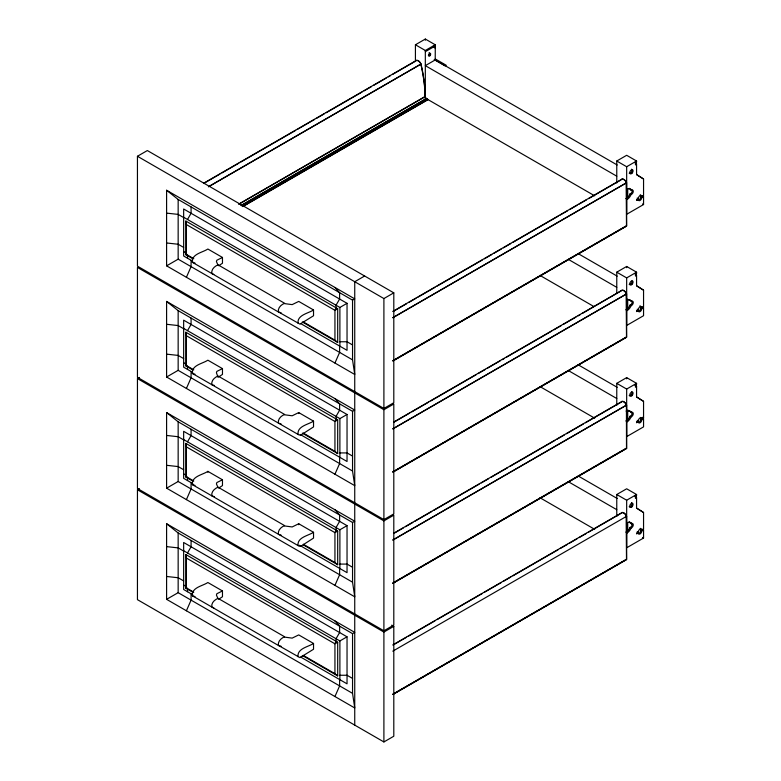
<?xml version="1.0" encoding="UTF-8"?>
<svg xmlns="http://www.w3.org/2000/svg" width="781" height="781" viewBox="0 0 781 781"><rect width="100%" height="100%" fill="white"/><g stroke="black" fill="none" stroke-linecap="round" stroke-linejoin="round"><path stroke-width="1.17" d="M218.036 377.262L216.425 372.771L216.845 371.395L222.468 368.622L222.468 374.411L218.719 376.891M425.323 98.679L425.333 98.055L426.406 98.679L241.183 205.618M435.281 47.573L435.222 60.03M630.335 189.832L630.482 189.724A2.47 1.425 -60 0 1 632.22 191.003A2.47 1.425 -60 0 1 630.033 193.952L629.955 194.049A6.18 3.563 -60 0 1 626.177 198.755L627.221 199.36A6.18 3.563 -60 0 0 630.999 194.654L631.028 194.557A2.47 1.425 -60 0 0 633.254 191.609A2.47 1.425 -60 0 0 631.526 190.32L629.955 189.012A6.18 3.563 -60 0 0 629.261 188.367M631.995 301.027A2.47 1.425 -60 0 1 631.868 303.331A2.47 1.425 -60 0 1 630.033 305.117L629.955 305.215A6.18 3.563 -60 0 1 626.177 309.92L627.221 310.526A6.18 3.563 -60 0 0 630.999 305.82L631.028 305.722A2.47 1.425 -60 0 0 633.254 302.774A2.47 1.425 -60 0 0 631.526 301.486L629.955 300.177A6.18 3.563 -60 0 0 629.261 299.533M631.722 411.929A2.47 1.425 -60 0 1 631.995 414.203A2.47 1.425 -60 0 1 630.033 416.283L629.955 416.38A6.18 3.563 -60 0 1 626.177 421.086L627.221 421.691A6.18 3.563 -60 0 0 630.999 416.986L631.028 416.888A2.47 1.425 -60 0 0 633.254 413.94A2.47 1.425 -60 0 0 631.526 412.651L629.955 411.343A6.18 3.563 -60 0 0 627.309 410.523M630.335 523.329L630.482 523.221A2.47 1.425 -60 0 1 632.22 524.5A2.47 1.425 -60 0 1 630.033 527.448L629.955 527.546A6.18 3.563 -60 0 1 626.177 532.251L627.221 532.857A6.18 3.563 -60 0 0 630.999 528.151L631.028 528.054A2.47 1.425 -60 0 0 633.254 525.105A2.47 1.425 -60 0 0 631.526 523.817L629.955 522.509A6.18 3.563 -60 0 0 629.261 521.864M186.405 277.284L191.081 266.643L191.081 260.288M186.405 388.45L191.081 377.809L191.081 371.453M186.405 499.615L191.081 488.974L191.081 482.619M186.405 610.781L191.081 600.14L191.081 593.785M334.942 363.038L339.618 352.397L339.618 346.042M334.942 474.204L339.618 463.563L339.618 457.207M334.942 585.369L339.618 574.728L339.618 568.373M334.942 696.535L339.618 685.894L339.618 679.538M187.508 219.471L191.081 213.281L191.081 206.926M187.508 330.636L191.081 324.447L191.081 318.092M187.508 441.802L191.081 435.613L191.081 429.257M187.508 552.968L191.081 546.778L191.081 540.423M415.658 61.084L415.941 60.791A4.247 2.45 60 0 1 420.559 63.446L420.852 64.101A138.374 79.896 60 0 1 425.089 94.931L425.147 96.668M621.246 179.806L621.53 179.484A4.247 2.45 60 0 1 626.147 182.149L626.499 225.953L392.872 360.842M621.246 513.302L621.53 512.98A4.247 2.45 60 0 1 626.147 515.645L626.499 559.45L392.872 694.338M218.719 265.725L222.468 263.246L222.468 257.457L207.863 249.022C202.64 252.566 191.404 253.913 192.37 262.299L278.466 312L281.111 312.79M218.719 488.057L222.468 485.577L222.468 479.788L207.863 471.353C202.64 474.897 191.404 476.244 192.37 484.63L298.947 546.085L300.685 546.358L313.532 538.089L313.532 532.3L298.732 523.748L292.162 526.95L284.596 525.955M218.719 599.222L222.468 596.743L222.468 590.953L207.863 582.519C202.64 586.062 191.404 587.41 192.37 595.796L278.466 645.496L281.111 646.287M137.446 156.268L147.345 150.548L393.8 292.846L393.8 402.732L383.901 408.453L137.446 266.165L137.446 156.268L383.901 298.557L393.8 292.846M415.424 61.562L415.424 44.771L425.323 39.05L435.222 44.771L435.222 45.972L425.323 51.683M415.424 44.771L425.323 50.482L435.222 44.771M203.968 183.057L415.502 60.938A4.481 2.587 60 0 1 418.245 60.684A4.481 2.587 60 0 1 420.998 64.11A138.696 80.072 60 0 1 425.255 95.018L425.303 96.59A1.552 0.898 60 0 0 426.406 98.494L428.056 99.636L242.832 206.574M204.134 183.213L219.92 174.104M222.019 172.884L238.859 163.161M240.968 161.95L295.687 130.359M297.795 129.138L314.636 119.415M316.735 118.204L324.105 113.948M326.204 112.737L361.993 92.08M364.092 90.86L371.463 86.603M373.562 85.393L386.195 78.1M388.303 76.889L390.402 75.669M392.511 74.459L414.613 61.699M209.318 186.229L420.852 64.101M208.41 186.844L420.998 64.11M238.869 204.046L425.137 96.502M238.879 204.212L425.303 96.59M240.968 205.501L426.406 98.494M242.13 206.164L427.353 99.226M242.832 206.379L428.056 99.441M166.597 265.843L178.156 259.175L178.156 199.467L166.597 190.252L166.597 265.843L354.74 374.47L352.543 359.856L352.543 300.148L354.74 298.879L166.597 190.252M192.77 258.726L185.858 254.733L186.405 254.411L186.405 224.557L185.858 221.062L337.685 308.72L337.685 342.39L302.325 321.977M137.446 378.6L383.901 520.888L393.8 515.177L393.8 625.064L383.901 630.784L137.446 488.496L137.446 378.6L139.428 377.457M166.597 377.008L178.156 370.34L178.156 310.633L166.597 301.417L166.597 377.008L354.74 485.636L352.543 471.021L352.543 411.314L354.74 410.045L166.597 301.417M192.77 369.891L185.858 365.899L186.405 365.576L186.405 335.723L185.858 332.228L337.685 419.885L337.685 453.556L302.325 433.143M364.649 276.005L354.74 281.726L354.74 391.623M337.685 308.72L334.942 310.311L334.942 340.165L337.685 342.39M183.652 217.255L339.891 307.45L347.037 303.321L347.037 350.327L300.636 323.539M616.765 182.959L616.765 161.013L626.665 155.292L636.574 161.013L636.574 162.214L635.324 162.79L636.564 164.098L636.574 174.583L643.554 179.015L643.554 195.562L641.806 196.578L640.762 195.972A2.47 1.425 -60 0 0 640.244 194.85M616.765 161.013L626.665 166.734L636.574 161.013M392.716 311.482L621.09 179.63A4.481 2.587 60 0 1 623.843 179.376A4.481 2.587 60 0 1 626.596 182.813L626.665 226.051L393.038 360.939M393.927 311.043L406.55 303.75M408.658 302.54L416.019 298.283M418.128 297.063L434.968 287.349M437.067 286.129L482.326 260.005M484.425 258.784L491.796 254.538M493.904 253.317L501.265 249.071M503.374 247.85L510.735 243.604M512.844 242.383L558.093 216.259M560.202 215.039L567.572 210.792M569.671 209.572L577.042 205.325M579.141 204.105L586.511 199.848M588.62 198.638L620.192 180.411M392.794 317.662L626.43 182.774M392.96 317.691L626.596 182.813M626.089 198.472L627.221 199.292L626.665 199.614L626.665 214.297L643.554 204.544L643.554 196.392L642.519 195.797L640.762 196.802A2.47 1.425 -60 0 1 639.678 199.292A2.47 1.425 -60 0 1 637.774 199.956M641.806 196.578A2.47 1.425 -60 0 0 640.059 195.572A2.47 1.425 -60 0 0 638.311 198.599L636.574 199.594L636.574 200.434L638.311 199.428A2.47 1.425 -60 0 0 640.059 200.434A2.47 1.425 -60 0 0 641.806 197.408L643.554 196.392M391.72 625.132L393.8 626.342L393.8 736.229L383.901 741.95L137.446 599.662L137.446 489.765L139.428 488.623M166.597 488.174L178.156 481.506L178.156 421.799L166.597 412.583L166.597 488.174L354.74 596.801L352.543 582.187L352.543 522.479L354.74 521.21L166.597 412.583M192.77 481.057L185.858 477.064L186.405 476.742L186.405 446.888L185.858 443.393L337.685 531.051L337.685 564.722L303.379 544.913M392.872 360.646L626.499 225.768M337.685 419.885L334.942 421.476L334.942 451.33L337.685 453.556M183.652 328.42L339.891 418.616L347.037 414.486L347.037 461.493L300.216 434.461M616.765 293.344L616.765 272.178L626.665 266.458L636.574 272.178L636.574 273.379L635.47 274.014L635.47 276.113M383.901 409.722L393.8 404.011L393.8 513.898L383.901 519.619L137.446 377.33L137.446 267.434L383.901 409.722L383.901 519.619M616.765 272.178L626.665 277.899L636.574 272.178M393.77 422.043L621.09 290.796A4.481 2.587 60 0 1 623.843 290.542A4.481 2.587 60 0 1 626.596 293.978L626.665 337.216L393.038 472.105M393.927 422.209L409.713 413.09M411.812 411.88L428.652 402.156M430.761 400.946L476.01 374.812M478.118 373.601L485.479 369.345M487.588 368.134L500.211 360.842M502.32 359.621L504.428 358.411M506.527 357.19L551.786 331.066M553.885 329.855L561.256 325.599M563.355 324.388L575.987 317.096M578.096 315.875L580.195 314.665M582.304 313.445L621.53 290.649A4.247 2.45 60 0 1 626.147 293.314L626.499 337.119L392.872 472.007M392.794 428.828L626.43 293.939M392.96 428.857L626.596 293.978M626.089 309.637L627.221 310.457L626.665 310.779L626.665 325.462L643.554 315.709L643.554 307.558L642.519 306.962M635.47 274.014L636.564 275.263L636.574 285.748L643.554 290.181L643.554 306.728L641.806 307.743A2.47 1.425 -60 0 0 640.059 306.738A2.47 1.425 -60 0 0 638.311 309.764L636.574 310.76L636.574 311.599L638.311 310.594A2.47 1.425 -60 0 0 640.059 311.599A2.47 1.425 -60 0 0 641.806 308.573L643.554 307.558M166.597 599.339L178.156 592.672L178.156 532.964L166.597 523.748L166.597 599.339L354.74 707.967L352.543 693.352L352.543 633.645L354.74 632.376L166.597 523.748M192.77 592.223L185.858 588.23L186.405 587.908L186.405 558.054L185.858 554.559L337.685 642.216L337.685 675.887L302.325 655.474M392.872 471.812L626.499 336.933M337.685 531.051L334.942 532.642L334.942 562.496L337.685 564.722M183.652 439.586L339.891 529.782L347.037 525.652L347.037 572.658L299.582 545.265M616.765 405.29L616.765 383.344L626.665 377.623L636.574 383.344L636.574 384.545L635.47 385.179L635.47 387.278M616.765 383.344L626.665 389.065L636.574 383.344M393.77 533.208L621.09 401.961A4.481 2.587 60 0 1 623.843 401.707A4.481 2.587 60 0 1 626.596 405.144L626.665 448.382L393.038 583.27M394.971 532.769L403.396 527.907M405.495 526.687L412.866 522.44M414.975 521.22L431.805 511.496M433.914 510.286L479.163 484.161M481.272 482.941L488.642 478.694M490.741 477.474L507.582 467.751M509.69 466.54L554.94 440.416M557.048 439.195L564.409 434.939M566.518 433.728L583.358 424.005M585.457 422.794L621.246 402.137M392.794 539.993L626.43 405.105L626.147 404.48A4.247 2.45 60 0 0 621.53 401.815M392.96 540.022L626.596 405.144M631.37 412.768L630.999 411.948A6.18 3.563 -60 0 0 627.221 411.607L626.665 411.86L626.665 389.065M626.089 420.803L627.221 421.623L626.665 421.945L626.665 436.628L643.554 426.875L643.554 418.723L642.519 418.128L640.762 419.133A2.47 1.425 -60 0 1 639.678 421.623A2.47 1.425 -60 0 1 637.774 422.287M635.47 385.179L636.564 386.429L636.574 396.914L643.554 401.346L643.554 417.894L641.806 418.909A2.47 1.425 -60 0 0 640.059 417.903A2.47 1.425 -60 0 0 638.311 420.93L636.574 421.925L636.574 422.765L638.311 421.76A2.47 1.425 -60 0 0 640.059 422.765A2.47 1.425 -60 0 0 641.806 419.739L643.554 418.723M392.872 582.977L626.499 448.099L626.43 405.105M392.872 583.173L626.665 448.382M337.685 642.216L334.942 643.808L334.942 673.661L337.685 675.887M183.652 550.751L339.891 640.947L347.037 636.818L347.037 683.824L300.636 657.036M616.765 516.456L616.765 494.51L626.665 488.789L636.574 494.51L636.574 495.71L635.47 496.345L635.47 498.444M137.446 489.765L383.901 632.054L393.8 626.342M616.765 494.51L626.665 500.23L636.574 494.51M392.716 644.979L621.09 513.127A4.481 2.587 60 0 1 623.843 512.873A4.481 2.587 60 0 1 626.596 516.309L626.665 559.547L393.038 694.436M393.927 644.54L406.55 637.247M408.658 636.037L434.968 620.846M437.067 619.626L482.326 593.501M484.425 592.281L501.265 582.567M503.374 581.347L510.735 577.091M512.844 575.88L558.093 549.756M560.202 548.535L567.572 544.289M569.671 543.068L577.042 538.822M579.141 537.601L586.511 533.345M588.62 532.134L620.192 513.908M392.794 651.159L626.596 516.309M631.37 523.934L630.999 523.104A6.18 3.563 -60 0 0 627.221 522.772L626.665 523.026L626.665 500.23M626.089 531.968L627.221 532.788L626.665 533.111L626.665 547.793L643.554 538.041L643.554 529.889L642.519 529.293L640.762 530.299A2.47 1.425 -60 0 1 639.678 532.788A2.47 1.425 -60 0 1 637.774 533.452M635.47 496.345L636.564 497.595L636.574 508.08L643.554 512.512L643.554 529.059L641.806 530.074A2.47 1.425 -60 0 0 640.059 529.069A2.47 1.425 -60 0 0 638.311 532.095L636.574 533.091L636.574 533.921L638.311 532.925A2.47 1.425 -60 0 0 640.059 533.931A2.47 1.425 -60 0 0 641.806 530.904L643.554 529.889M392.872 694.143L626.499 559.264M222.468 257.457L216.845 260.229L216.425 261.606L218.036 265.189M222.468 368.622L207.863 360.187C202.64 363.731 191.404 365.078 192.37 373.464L298.947 434.919L300.685 435.193L313.532 426.924L313.532 421.135L298.732 412.583L292.162 415.785L284.596 414.789M222.468 479.788L216.845 482.56L216.425 483.937L218.036 487.52M222.468 590.953L216.845 593.726L216.425 595.102L218.036 598.685M278.514 311.97L299.972 324.135L313.532 315.758L313.532 309.969L298.732 301.417L292.162 304.619L284.596 303.624M313.532 309.969C308.475 313.366 297.005 314.919 298.049 323.246M313.532 421.135C308.475 424.532 297.005 426.084 298.049 434.412M313.532 532.3C308.475 535.698 297.005 537.25 298.049 545.577M278.514 645.467L299.972 657.631L313.532 649.255L313.532 643.466L298.732 634.914L292.162 638.116L284.596 637.12M313.532 643.466C308.475 646.863 297.005 648.415 298.049 656.743M434.129 46.606L435.271 47.348M195.016 263.08L192.37 262.299M195.016 374.245L192.37 373.464M195.016 485.411L192.37 484.63M195.016 596.577L192.37 595.796M214.541 385.521L211.895 384.74C210.929 380.728 214.658 377.35 218.036 376.012L284.596 414.438C281.219 415.785 277.489 419.163 278.466 423.165L281.111 423.956M214.541 496.687L211.895 495.906C210.929 491.893 214.658 488.515 218.036 487.178L284.596 525.603C281.219 526.95 277.489 530.328 278.466 534.331L281.111 535.122M629.984 193.952L631.077 194.547M629.984 305.117L631.077 305.713M629.984 416.283L631.077 416.878M629.984 527.448L631.077 528.044M339.891 341.756L347.037 341.756L352.543 344.929M339.891 452.921L347.037 452.921L352.543 456.094M339.891 564.087L347.037 564.087L352.543 567.26M339.891 675.253L347.037 675.253L352.543 678.425M635.529 163.707L635.627 162.868L636.437 163.541M166.597 213.125L178.156 214.394L183.652 217.567M166.597 242.979L178.156 244.248L183.652 247.421M166.597 324.291L178.156 325.56L183.652 328.733M166.597 354.144L178.156 355.414L183.652 358.586M166.597 435.456L178.156 436.725L183.652 439.898M166.597 465.31L178.156 466.579L183.652 469.752M166.597 546.622L178.156 547.891L183.652 551.064M166.597 576.476L178.156 577.745L183.652 580.918M213.828 274.453L211.895 273.575C210.929 269.562 214.658 266.184 218.036 264.847L284.596 303.272C281.219 304.619 277.489 307.997 278.466 312M213.828 607.95L211.895 607.071C210.929 603.059 214.658 599.681 218.036 598.344L284.596 636.769C281.219 638.116 277.489 641.494 278.466 645.496M626.089 411.06L627.221 411.538M434.187 45.366L435.222 45.972M433.455 45.933L435.163 46.967M434.187 46.528L435.222 47.124L435.222 48.061L434.187 47.465L433.787 46.011M634.885 162.36L636.271 163.258M635.451 163.112L636.495 163.717M635.5 163.297L636.535 163.903M617.205 164.996L435.222 59.942L425.323 65.653L616.765 176.184M434.187 59.59L445.131 65.907L446.224 65.272L436.325 59.561A1.503 0.869 0 0 0 434.666 59.395M640.762 196.802L641.806 197.408M637.267 197.993L638.311 198.599M637.267 198.823L638.311 199.428M642.519 203.948L643.554 204.544M594.673 195.826L425.323 98.055L425.323 50.482M635.529 272.784L636.574 273.379M634.885 273.526L636.359 274.561M635.324 273.955L636.437 274.707M643.554 290.181L636.525 285.778M578.282 253.698L617.205 276.162M568.383 259.409L616.765 287.349M641.806 307.743L640.762 307.138A2.47 1.425 -60 0 0 639.883 305.898M641.806 308.573L640.762 307.968A2.47 1.425 -60 0 1 639.678 310.457A2.47 1.425 -60 0 1 637.774 311.121M626.801 300.197L627.221 300.441A6.18 3.563 -60 0 1 630.999 300.783L631.37 301.603M637.267 309.159L638.311 309.764M637.267 309.989L638.311 310.594M539.974 275.41L593.628 306.386M634.885 384.691L636.173 385.472M635.236 384.984L636.359 385.726M635.324 385.121L636.437 385.873M635.392 385.277L636.535 386.234M635.451 385.443L636.564 386.429M643.554 401.346L636.525 396.943M578.282 364.864L617.205 387.327M568.383 370.575L616.765 398.515M642.519 417.298L643.554 417.894M641.806 418.909L640.762 418.304A2.47 1.425 -60 0 0 640.527 417.435M640.762 419.133L641.806 419.739M637.267 420.324L638.311 420.93M638.311 421.76L637.267 421.154A2.47 1.425 -60 0 0 637.501 422.033M539.974 386.575L594.673 418.157M178.156 199.467L352.543 300.148M347.037 303.321L183.652 208.996L183.652 256.002L192.77 261.264M186.405 224.557L334.942 310.311L336.035 307.773L336.035 305.225L339.618 299.035L339.618 292.68L334.942 287.447M634.885 495.857L636.271 496.755M636.437 497.038L635.324 496.286L635.529 497.204M635.451 496.609L636.495 497.214M635.5 496.794L636.535 497.399M643.554 512.512L636.525 508.109M578.282 476.029L617.205 498.493M183.652 251.55L185.858 252.819L187.508 255.68L187.508 258.218M186.405 254.411L193.776 258.667M303.331 321.918L334.942 340.165M568.383 481.74L616.765 509.681M178.156 259.175L352.543 359.856M641.806 530.074L640.762 529.469A2.47 1.425 -60 0 0 640.244 528.346M640.762 530.299L641.806 530.904M637.267 531.49L638.311 532.095M637.267 532.32L638.311 532.925M642.519 537.445L643.554 538.041M539.974 497.741L594.673 529.323M178.156 310.633L352.543 411.314M347.037 414.486L183.652 320.161L183.652 367.168L192.77 372.43M186.405 335.723L334.942 421.476L336.035 418.938L336.035 416.39L339.618 410.201L339.618 403.845L334.942 398.613M183.652 362.716L185.858 363.985L187.508 366.845L187.508 369.384M186.405 365.576L193.776 369.833M303.331 433.084L334.942 451.33M178.156 370.34L352.543 471.021M178.156 421.799L352.543 522.479M347.037 525.652L183.652 431.327L183.652 478.333L192.77 483.595M186.405 446.888L334.942 532.642L336.035 530.104L336.035 527.556L339.618 521.366L339.618 515.011L334.942 509.768M183.652 473.882L185.858 475.151L187.508 478.011L187.508 480.549M186.405 476.742L193.776 480.998M303.331 544.25L334.942 562.496M178.156 481.506L352.543 582.187M178.156 532.964L352.543 633.645M347.037 636.818L183.652 542.492L183.652 589.499L192.77 594.761M186.405 558.054L334.942 643.808L336.035 641.269L336.035 638.721L339.618 632.532L339.618 626.177L334.942 620.934M183.652 585.047L185.858 586.316L187.508 589.177L187.508 591.715M186.405 587.908L193.776 592.164M303.331 655.415L334.942 673.661M178.156 592.672L352.543 693.352M636.574 174.583L643.554 179.015M631.37 190.437L630.999 189.617A6.18 3.563 -60 0 0 627.221 189.275L626.665 189.529L626.665 166.734M635.47 162.848L635.47 164.947M627.709 189.109L627.709 197.515M627.709 299.074L627.709 308.68M627.709 410.24L627.709 421.037M627.709 522.606L627.709 531.012M627.221 300.441L626.665 300.695L626.665 277.899M626.665 266.458L626.665 267.668M626.665 377.623L626.665 378.834M425.323 39.05L425.323 40.251M383.901 298.557L383.901 408.453M383.901 520.888L383.901 630.784M383.901 632.054L383.901 741.95M354.74 392.892L354.74 502.788M354.74 504.057L354.74 613.954M354.74 615.223L354.74 725.119M339.891 307.45L339.891 346.198M339.891 418.616L339.891 457.363M339.891 529.782L339.891 568.529M339.891 640.947L339.891 679.695M298.732 412.583L298.732 413.549M298.732 523.748L298.732 524.715M207.863 471.353L207.863 472.31M185.858 221.062L185.858 254.733M185.858 332.228L185.858 365.899M185.858 443.393L185.858 477.064M185.858 554.559L185.858 588.23M631.526 169.174A2.333 1.347 -60 0 1 631.526 171.869A2.333 1.347 -60 0 1 629.193 173.216M429.072 52.688A1.552 0.898 -60 0 1 429.579 53.821A1.552 0.898 -60 0 1 428.515 55.373M631.956 280.945A2.333 1.347 -60 0 1 631.185 283.532A2.333 1.347 -60 0 1 629.193 284.382M631.79 391.75A2.333 1.347 -60 0 1 631.37 394.464A2.333 1.347 -60 0 1 629.193 395.547M631.526 502.671A2.333 1.347 -60 0 1 631.526 505.366A2.333 1.347 -60 0 1 629.193 506.713M631.829 173.392A2.333 1.347 -60 0 0 632.571 169.78A2.333 1.347 -60 0 0 629.808 172.23A2.333 1.347 -60 0 0 631.829 173.392M429.843 55.773A1.552 0.898 -60 0 0 430.341 53.362A1.552 0.898 -60 0 0 428.496 54.992A1.552 0.898 -60 0 0 429.843 55.773M631.829 284.557A2.333 1.347 -60 0 0 632.571 280.945A2.333 1.347 -60 0 0 629.808 283.396A2.333 1.347 -60 0 0 631.829 284.557M631.829 395.723A2.333 1.347 -60 0 0 632.571 392.111A2.333 1.347 -60 0 0 629.808 394.561A2.333 1.347 -60 0 0 631.829 395.723M631.829 506.889A2.333 1.347 -60 0 0 632.571 503.276A2.333 1.347 -60 0 0 629.808 505.727A2.333 1.347 -60 0 0 631.829 506.889"/></g></svg>
